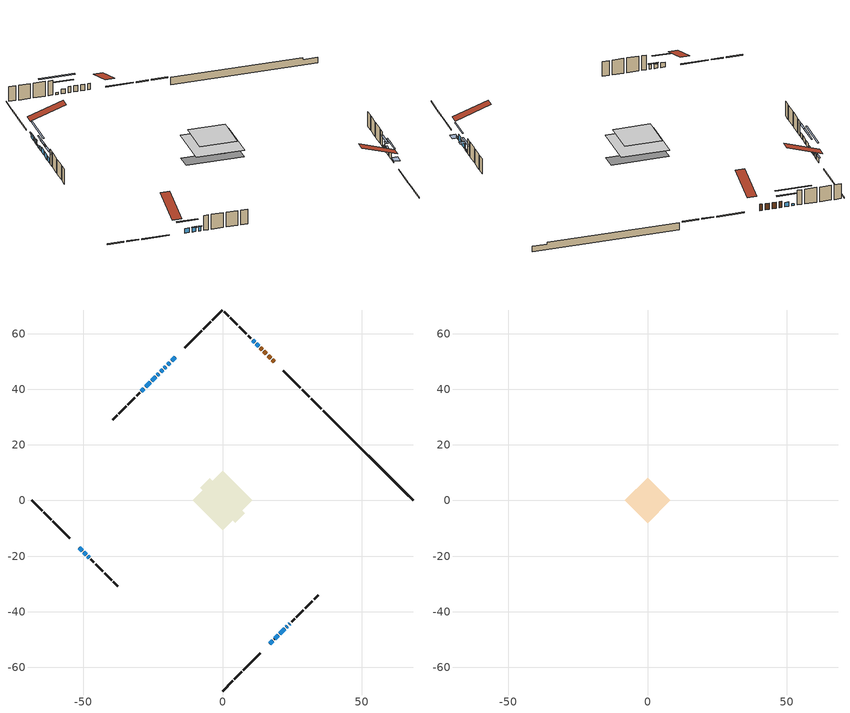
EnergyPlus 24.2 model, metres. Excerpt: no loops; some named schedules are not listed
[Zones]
conditioned space
 floor outside (Floor1 construction): -4.18,0 0,4.18 4.18,0 0,-4.18 z0.67
 floor outside (Floor2 construction): -1.52,0 0,1.52 1.52,0 0,-1.52 z0.67
 floor adiabatic (AdiabaticFloorConstruction): -10.63,0 0,10.63 10.63,0 0,-10.63 z3.11
 floor foundation (Slab1 construction): -8.08,4.66 -4.66,8.08 8.08,-4.66 4.66,-8.08 z-1.73
 wall outside (RimJoist1 construction): 0,-68.49 3.61,-64.88 / -68.49,0 -64.88,-3.61 / 0,68.49 -3.61,64.88 / 35.5,32.99 31.89,36.6 z0.67:0.97
 wall outside (RimJoist2 construction): 4.27,-64.22 6.85,-61.63 / -64.22,-4.27 -61.63,-6.85 / -4.27,64.22 -6.85,61.63 / 31.23,37.25 28.65,39.84 z0.67:0.97
 wall outside (RimJoist3 construction): 7.51,-60.98 13.57,-54.91 / -60.98,-7.51 -54.91,-13.57 / -7.51,60.98 -13.57,54.91 / 27.99,40.5 21.93,46.56 z0.67:0.97
 wall outside (AdiabaticWallConstruction 1): 18.52,49.96 17.94,50.55 / 17.28,51.21 16.47,52.02 / 15.81,52.68 14.89,53.59 / 14.24,54.25 13.65,54.84 z0.67:2.7
 wall outside (AdiabaticWallConstruction): 16.98,-51.51 18.04,-50.45 z0.67:0.9; 18.69,-49.79 20.01,-48.48 z0.67:2.75; -51.51,-16.98 -50.5,-17.98 / -24.04,44.44 -25.35,43.13 / -26.01,42.48 -27.66,40.82 / -28.32,40.17 -29.14,39.34 z0.67:2.19; -16.98,51.51 -18.29,50.2 / -18.94,49.54 -19.77,48.72 / -20.43,48.06 -20.88,47.61 / -49.85,-18.64 -49.02,-19.46 / -48.37,-20.12 -47.93,-20.55 / 12.99,55.49 12.16,56.32 z0.67:2.09; 20.66,-47.82 22.31,-46.17 z0.67:2.25; 22.97,-45.52 23.26,-45.23 z0.67:2.7; 11.51,56.98 10.9,57.59 z0.67:1.28; -21.53,46.95 -22.18,46.31 z0.67:1.33; -22.83,45.65 -23.39,45.1 z0.67:1.89; 23.91,-44.57 24.24,-44.25 z0.67:1.43
 wall outside (Wall1 construction): 24.9,-43.59 25.9,-42.59 / -47.28,-21.21 -46.27,-22.21 / -29.8,38.69 -30.8,37.68 / 10.24,58.24 9.24,59.25 z0.67:5.55
 wall outside (Wall2 construction): 26.55,-41.93 29.11,-39.37 / -45.62,-22.87 -43.06,-25.43 / -31.46,37.03 -34.02,34.47 / 8.58,59.9 6.02,62.46 z0.67:5.55
 wall outside (Wall3 construction): 29.77,-38.72 32.31,-36.18 / -42.4,-26.08 -39.87,-28.62 / -34.67,33.81 -37.21,31.28 / 5.37,63.12 2.83,65.65 z0.67:5.55
 wall outside (Wall4 construction): 32.96,-35.52 34.48,-34.01 / -39.21,-29.28 -37.69,-30.79 / -37.87,30.62 -39.38,29.1 / 2.17,66.31 0.66,67.83 z0.67:5.55
 wall foundation (FoundationWall1 construction): 36.16,32.33,-1.73 36.16,32.33,0.67 65.25,3.23,0.67 65.25,3.23,0.05 68.49,0,0.05 68.49,0,-1.73
 window (WindowConstruction 13): 16.98,-51.51 18.04,-50.45 z0.67:0.9
 window (WindowConstruction 4): 18.69,-49.79 20.01,-48.48 z0.67:2.75
 window (WindowConstruction 5): -51.51,-16.98 -50.5,-17.98 z0.67:2.19
 window (WindowConstruction 6): -16.98,51.51 -18.29,50.2 z0.67:2.09
 window (WindowConstruction 7): -18.94,49.54 -19.77,48.72 z0.67:2.09
 window (WindowConstruction 8): -20.43,48.06 -20.88,47.61 z0.67:2.09
 window (WindowConstruction 9): -49.85,-18.64 -49.02,-19.46 z0.67:2.09
 window (WindowConstruction 10): -48.36,-20.12 -47.93,-20.55 z0.67:2.09
 window (WindowConstruction 11): 12.99,55.5 12.16,56.32 z0.67:2.09
 window (WindowConstruction 12): 20.66,-47.82 22.31,-46.17 z0.67:2.25
 window (WindowConstruction 14): 22.97,-45.52 23.26,-45.23 z0.67:2.7
 window (WindowConstruction 16): 11.51,56.98 10.9,57.59 z0.67:1.28
 window (WindowConstruction 17): -21.53,46.95 -22.18,46.31 z0.67:1.33
 window (WindowConstruction 15): -22.84,45.65 -23.39,45.1 z0.67:1.89
 window (WindowConstruction): -24.04,44.44 -25.35,43.13 z0.67:2.19
 window (WindowConstruction 1): -26.01,42.48 -27.66,40.83 z0.67:2.19
 window (WindowConstruction 2): -28.32,40.17 -29.14,39.34 z0.67:2.19
 window (WindowConstruction 3): 23.92,-44.57 24.24,-44.25 z0.67:1.43
 door (Door): 18.52,49.96 17.94,50.55 z0.67:2.7
 door (Door 1): 17.28,51.21 16.47,52.02 z0.67:2.7
 door (Door 2): 15.81,52.68 14.89,53.59 z0.67:2.7
 door (Door 3): 14.24,54.25 13.65,54.84 z0.67:2.7
 ceiling adiabatic (AdiabaticFloorConstruction): 0,-10.63 10.63,0 0,10.63 -10.63,0 z3.11
attic - vented
 floor to conditioned space (Floor3 construction Reversed): -8.15,0 0,8.15 8.15,0 0,-8.15 z5.55
 roof outside (Roof1 construction): 16.32,-52.17,5.55 8.39,-44.23,9.29 6.29,-46.32,9.29 14.23,-54.26,5.55; -52.17,-16.32,5.55 -44.23,-8.39,9.29 -46.32,-6.29,9.29 -54.26,-14.23,5.55; -16.32,52.17,5.55 -8.39,44.23,9.29 -6.29,46.32,9.29 -14.23,54.26,5.55; 19.18,49.31,5.55 11.25,41.37,9.29 13.34,39.28,9.29 21.27,47.21,5.55
shading: 18.36,-50.12 16.65,-51.83 17.95,-53.13 19.66,-51.42 z1.36; 21.86,-46.63 16.84,-51.64 17.13,-51.94 22.15,-46.92 z5.37; -48.65,-19.84 -53.36,-15.12 -53.65,-15.41 -48.94,-20.13 z4.82; -18.43,50.06 -16.84,51.65 -17.13,51.94 -18.72,50.35 z2.29; -19.91,48.57 -18.8,49.68 -19.09,49.97 -20.2,48.86 z2.29; -21.02,47.47 -20.28,48.2 -20.58,48.49 -21.31,47.76 z2.29; -48.88,-19.61 -49.99,-18.5 -50.28,-18.79 -49.17,-19.9 z2.29; -47.79,-20.69 -48.51,-19.98 -48.8,-20.27 -48.08,-20.99 z2.29; 10.31,58.17 14.84,53.64 15.14,53.93 10.6,58.47 z4.71; 22.46,-46.03 20.52,-47.97 20.81,-48.26 22.75,-46.32 z2.45; 23.58,-44.9 22.64,-45.84 23.94,-47.13 24.88,-46.19 z3.16; 7.21,61.28 15.2,53.29 15.49,53.58 7.5,61.57 z6.5; -25.87,42.62 -17.84,50.65 -18.13,50.94 -26.16,42.91 z6.55; -27.21,41.28 -22.19,46.3 -22.48,46.59 -27.5,41.57 z4.82; -29.51,38.97 -24.16,44.33 -24.45,44.62 -29.81,39.26 z4.82; -31,37.49 -26.46,42.02 -26.76,42.31 -31.29,37.78 z4.82; 26.09,-42.39 22.06,-46.42 22.35,-46.71 26.38,-42.68 z4.05
[Building]
Building 1: Terrain=Suburbs
[Site:Location]
Toronto City Centre_ON: Latitude {deg}=43.63; Longitude {deg}=-79.39; Time Zone {hr}=-5; Elevation {m}=77; Keep Site Location Information=Yes
[Site:GroundTemperature:Shallow]
5.01852, 3.26908, 3.12898, 3.95918, 7.29196, 10.6092, 13.4851, 15.3069, 15.4617, 13.9799, 11.1774, 7.9619
[Site:WaterMainsTemperature]
Calculation Method=Schedule; Temperature Schedule=mains temperature schedule
[Material] Roughness=Rough; Thermal Absorptance=0.9
Name | Thickness {m} | Conductivity {W/m-K} | Density {kg/m3} | Specific Heat {J/kg-K} | Solar Absorptance | Visible Absorptance
asphalt or fiberglass shingles | 0.00635 | 0.162714 | 1121.4 | 1465.45 | 0.4 | 0.4
ceiling loosefill ins | 0.338667 | 0.0480833 | 16.02 | 1046.75 | 0.7 | 0.7
ceiling stud and cavity | 0.1397 | 1.25925 | 65.682 | 1177.47 | 0.7 | 0.7
concrete 4.0 in. | 0.1016 | 1.803125 | 2242.8 | 837.4 | 0.7 | 0.7
concrete 8.0 in. | 0.2032 | 1.803125 | 2242.8 | 837.4 | 0.7 | 0.7
door material | 0.04445 | 0.053851 | 512.64 | 1214.23 | 0.7 | 0.7
door material 1 | 0.04445 | 0.188738 | 512.64 | 1214.23 | 0.7 | 0.7
exterior vertical ins | 0.00217412 | 0.029427 | 32.04 | 1214.23 | 0.7 | 0.7
floor covering | 0.0127 | 0.0433444 | 54.468 | 1339.84 | 0.6 | 0.6
floor rigid ins; rim joist rigid ins; wall rigid ins | 0.051816 | 0.029427 | 32.04 | 1214.23 | 0.7 | 0.7
floor rigid ins 1; wall rigid ins 1 | 0.512978 | 0.029427 | 32.04 | 1214.23 | 0.7 | 0.7
floor stud and cavity | 0.1397 | 0.0964945 | 92.3553 | 1139.71 | 0.7 | 0.7
floor stud and cavity 1 | 0.1397 | 0.0998965 | 92.3553 | 1139.71 | 0.7 | 0.7
floor stud and cavity 2 | 0.1397 | 1.75129 | 37.0049 | 1207.88 | 0.7 | 0.7
furniture material conditioned space 1 | 0.1524 | 0.115458 | 640.8 | 1214.23 | 0.6 | 0.6
gypsum board | 0.0127 | 0.160291 | 801 | 837.4 | 0.6 | 0.6
gypsum board 1 | 0.0127 | 0.160291 | 801 | 837.4 | 0.7 | 0.7
osb sheathing 0.5 in. | 0.0127 | 0.115458 | 512.64 | 1214.23 | 0.7 | 0.7
osb sheathing 0.75 in. | 0.01905 | 0.115458 | 512.64 | 1214.23 | 0.7 | 0.7
osb sheathing 2.0 in. | 0.0508 | 0.115458 | 512.64 | 1214.23 | 0.7 | 0.7
rim joist stud and cavity | 0.0508 | 0.0352871 | 125.044 | 1163.47 | 0.6 | 0.6
rim joist stud and cavity 1 | 0.0508 | 0.0285762 | 125.044 | 1163.47 | 0.6 | 0.6
rim joist stud and cavity 2 | 0.0508 | 0.308293 | 125.044 | 1163.47 | 0.6 | 0.6
wall stud and cavity | 0.1397 | 0.327855 | 139.0536 | 1170.24 | 0.7 | 0.7
wall stud and cavity 1 | 0.1397 | 0.162248 | 139.0536 | 1170.24 | 0.7 | 0.7
wall stud and cavity 2 | 0.1397 | 0.16529 | 139.0536 | 1170.24 | 0.7 | 0.7
wall stud and cavity 3 | 0.1397 | 0.121128 | 139.0536 | 1170.24 | 0.7 | 0.7
wall stud and cavity 4 | 0.0889 | 0.380278 | 52.3479 | 1209.89 | 0.7 | 0.7
wall stud and cavity 5 | 0.0889 | 0.391764 | 83.0341 | 1211.67 | 0.7 | 0.7
wood siding | 0.0254 | 0.102417 | 544.68 | 1172.36 | 0.4 | 0.4
wood siding 1; wood siding 2; wood siding 3 | 0.0254 | 0.102417 | 544.68 | 1172.36 | 0.7 | 0.7
[WindowMaterial:SimpleGlazingSystem]
Name | U-Factor {W/m2-K} | Solar Heat Gain Coefficient
WindowMaterial | 2.906 | 0.64
WindowMaterial 1 | 2.927009 | 0.61
WindowMaterial 10 | 2.92587 | 0.62
WindowMaterial 11 | 3.33412 | 0.48
WindowMaterial 12 | 3.33639 | 0.45
WindowMaterial 13 | 2.96789 | 0.62
WindowMaterial 14 | 3.04284 | 0.46
WindowMaterial 15 | 3.03546 | 0.47
WindowMaterial 2 | 2.912814 | 0.67
WindowMaterial 3 | 5.12553 | 0.64
WindowMaterial 4 | 2.89351 | 0.66
WindowMaterial 5 | 2.96448 | 0.56
WindowMaterial 6 | 2.90941 | 0.64
WindowMaterial 7 | 2.929848 | 0.61
WindowMaterial 8 | 2.97754 | 0.54
WindowMaterial 9 | 2.98209 | 0.54
[Construction]
AdiabaticFloorConstruction: floor stud and cavity 2, floor rigid ins 1, osb sheathing 0.75 in., floor covering
AdiabaticWallConstruction: wood siding 2, wall rigid ins 1, wall stud and cavity 4, gypsum board
AdiabaticWallConstruction 1: wood siding 3, wall rigid ins 1, wall stud and cavity 4, gypsum board
Door; Door 2; Door 3: door material
Door 1: door material 1
Floor1 construction: floor stud and cavity, floor rigid ins, osb sheathing 0.75 in., floor covering
Floor2 construction: floor stud and cavity 1, floor rigid ins, osb sheathing 0.75 in., floor covering
Floor3 construction Reversed: gypsum board, ceiling stud and cavity, ceiling loosefill ins
FoundationWall1 construction: concrete 8.0 in., gypsum board 1
furniture construction conditioned space 1: furniture material conditioned space 1
PartitionWallConstruction: gypsum board, wall stud and cavity 5, gypsum board
RimJoist1 construction: wood siding 1, rim joist rigid ins, osb sheathing 2.0 in., rim joist stud and cavity
RimJoist2 construction: wood siding 1, rim joist rigid ins, osb sheathing 2.0 in., rim joist stud and cavity 1
RimJoist3 construction: wood siding 1, rim joist rigid ins, osb sheathing 2.0 in., rim joist stud and cavity 2
Roof1 construction: asphalt or fiberglass shingles
Slab1 construction: concrete 4.0 in.
Wall1 construction: wood siding, wall rigid ins, osb sheathing 0.5 in., wall stud and cavity, gypsum board
Wall2 construction: wood siding, wall rigid ins, osb sheathing 0.5 in., wall stud and cavity 1, gypsum board
Wall3 construction: wood siding, wall rigid ins, osb sheathing 0.5 in., wall stud and cavity 2, gypsum board
Wall4 construction: wood siding, wall rigid ins, osb sheathing 0.5 in., wall stud and cavity 3, gypsum board
WindowConstruction: WindowMaterial
WindowConstruction 1: WindowMaterial 1
WindowConstruction 10: WindowMaterial 9
WindowConstruction 11; WindowConstruction 7; WindowConstruction 9: WindowMaterial 7
WindowConstruction 12: WindowMaterial 10
WindowConstruction 13: WindowMaterial 11
WindowConstruction 14: WindowMaterial 12
WindowConstruction 15: WindowMaterial 13
WindowConstruction 16: WindowMaterial 14
WindowConstruction 17: WindowMaterial 15
WindowConstruction 2: WindowMaterial 2
WindowConstruction 3: WindowMaterial 3
WindowConstruction 4: WindowMaterial 4
WindowConstruction 5: WindowMaterial 5
WindowConstruction 6: WindowMaterial 6
WindowConstruction 8: WindowMaterial 8
[Zone] Multiplier=1; Part of Total Floor Area=Yes
Name | Volume {m3}
attic - vented | 80.6031
conditioned space | 814.4
[Space]
Name | Zone | Volume {m3}
attic - vented 1 | attic - vented | 80.6031
conditioned space 1 | conditioned space | 814.4
[ZoneInfiltration:EffectiveLeakageArea]
infil attic - vented 1: Zone or Space=attic - vented 1; Schedule=Always On Discrete; Effective Air Leakage Area {cm2}=5589.05; Stack Coefficient=0.000260114; Wind Coefficient=1.08969e-05
[ZoneMixing]
whole house fan mix: Zone or Space=attic - vented; Schedule=Always On Continuous; Design Flow Rate Calculation Method=Flow/Zone; Design Flow Rate {m3/s}=0; Source Zone or Space=conditioned space
[SurfaceProperty:ExposedFoundationPerimeter]
Slab1: Exposed Perimeter Calculation Method=TotalExposedPerimeter; Total Exposed Perimeter {m}=45.719
[InternalMass] Zone or ZoneList=conditioned space; Space or SpaceList=conditioned space 1
Name | Construction | Surface Area {m2}
furniture mass conditioned space 1 | furniture construction conditioned space 1 | 141.108
partition wall mass | PartitionWallConstruction | 352.77
[Lights]
interior lighting: Zone or ZoneList or Space or SpaceList=conditioned space 1; Schedule=interior lighting schedule; Design Level Calculation Method=LightingLevel; Lighting Level {W}=343.2; Return Air Fraction=0; Fraction Radiant=0.6; Fraction Visible=0.2; Fraction Replaceable=1
[People]
occupants: Zone or ZoneList or Space or SpaceList=conditioned space 1; Number of People Schedule=occupants schedule; Number of People Calculation Method=People; Number of People=3; Fraction Radiant=0.314171; Sensible Heat Fraction=0.56303; Activity Level Schedule=occupants activity schedule; Carbon Dioxide Generation Rate {m3/s-W}=0; Enable ASHRAE 55 Comfort Warnings=No; Mean Radiant Temperature Calculation Type=EnclosureAveraged
[ElectricEquipment] Zone or ZoneList or Space or SpaceList=conditioned space 1; Design Level Calculation Method=EquipmentLevel
Name | Schedule | Design Level {W} | Fraction Latent | Fraction Radiant | Fraction Lost
clothes dryer | clothes dryer schedule | 140.772 | 0.015 | 0.081 | 0.85
clothes washer | clothes washer schedule | 32.1985 | 0.03 | 0.162 | 0.7
cooking range | cooking range schedule | 215.147 | 0.08 | 0.432 | 0.2
dishwasher | dishwasher schedule | 66.8632 | 0.3 | 0.18 | 0.4
fridge | fridge schedule | 72.9452 | 0 | 0.6 | 0
mech vent bath fan 0 | mech vent bath fan 0 schedule | 50.2 | 0 | 0 | 1
mech vent bath fan 1 | mech vent bath fan 1 schedule | 50.2 | 0 | 0 | 1
mech vent house fan | mech vent house fan schedule | 0 | 0 | 0 | 1
mech vent house fan cfis | mech vent house fan cfis schedule | 0 | 0 | 0 | 0
mech vent range fan 0 | mech vent range fan 0 schedule | 57 | 0 | 0 | 1
misc plug loads | misc plug loads schedule | 494.7 | 0.045 | 0.513 | 0.1
whole house fan | Always On Discrete | 0 | 0 | 0 | 1
[OtherEquipment] Zone or ZoneList or Space or SpaceList=conditioned space 1; Design Level Calculation Method=EquipmentLevel
Name | Fuel Type | Schedule | Design Level {W} | Fraction Latent | Fraction Radiant | Fraction Lost
clothes dryer 1 | Electricity | clothes dryer schedule | 0 | 0.015 | 0.081 | 0.85
cooking range 1 | Electricity | cooking range schedule | 0 | 0.08 | 0.432 | 0.2
general water use latent | None | general water use schedule | 62.594 | 1 | 0 | 0
general water use sensible | None | general water use schedule | -61.6891 | 0 | 0.6 | 0
mech vent house fan latent load | None | Always On Discrete | 0 | 1 | 0 | 0
mech vent house fan sensible load | None | Always On Discrete | 0 | 0 | 0 | 0
water heater energy adjustment1 | NaturalGas | Always On Discrete | 0.01 | 0 | 0 | 1
[ZoneInfiltration:DesignFlowRate] Zone or ZoneList or Space or SpaceList=conditioned space 1; Schedule=Always On Discrete; Design Flow Rate Calculation Method=Flow/Zone; Design Flow Rate {m3/s}=0
infil flow; natural vent flow; whole house fan flow
[Foundation:Kiva]
Foundation Kiva 1: Initial Indoor Air Temperature {C}=18; Wall Height Above Grade {m}=0.669981; Wall Depth Below Slab {m}=0.2032; Custom Block Material Name 1=exterior vertical ins; Custom Block Depth 1 {m}=2.4; Custom Block X Position 1 {m}=0.2159; Custom Block Z Position 1 {m}=0
[Foundation:Kiva:Settings]
Soil Conductivity {W/m-K}=0.849921; Soil Density {kg/m3}=1842.3; Soil Specific Heat {J/kg-K}=418.7; Ground Solar Absorptivity=0.9; Ground Thermal Absorptivity=0.9; Ground Surface Roughness {m}=0.03; Far-Field Width {m}=40; Deep-Ground Boundary Condition=ZeroFlux; Deep-Ground Depth {m}=40; Minimum Cell Dimension {m}=0.2; Maximum Cell Growth Coefficient=3; Simulation Timestep=Timestep
[Exterior:Lights]
exterior lighting: Schedule=exterior lighting schedule; Design Level {W}=75.6
[Schedule:Constant]
Name | Hourly Value
Always On Continuous; mech vent house fan schedule; mech vent house fan cfis schedule; Always On Discrete | 1
occupants activity schedule | 117.228
fridge schedule | 0
[Schedule:Week:Daily]
interior lighting schedule Week Rule - Jan1-Jan27: interior lighting schedule day, interior lighting schedule day, interior lighting schedule day, interior lighting schedule day, interior lighting schedule day, interior lighting schedule day, interior lighting schedule day, interior lighting schedule default day, interior lighting schedule default day, interior lighting schedule default day, interior lighting schedule default day, interior lighting schedule default day
interior lighting schedule Week Rule - Jan28-Feb3: interior lighting schedule day, interior lighting schedule day, interior lighting schedule day, interior lighting schedule day, interior lighting schedule day 1, interior lighting schedule day 1, interior lighting schedule day 1, interior lighting schedule default day, interior lighting schedule default day, interior lighting schedule default day, interior lighting schedule default day, interior lighting schedule default day
interior lighting schedule Week Rule - Feb4-Feb24: interior lighting schedule day 1, interior lighting schedule day 1, interior lighting schedule day 1, interior lighting schedule day 1, interior lighting schedule day 1, interior lighting schedule day 1, interior lighting schedule day 1, interior lighting schedule default day, interior lighting schedule default day, interior lighting schedule default day, interior lighting schedule default day, interior lighting schedule default day
interior lighting schedule Week Rule - Feb25-Mar3: interior lighting schedule day 1, interior lighting schedule day 1, interior lighting schedule day 1, interior lighting schedule day 1, interior lighting schedule day 2, interior lighting schedule day 2, interior lighting schedule day 2, interior lighting schedule default day, interior lighting schedule default day, interior lighting schedule default day, interior lighting schedule default day, interior lighting schedule default day
interior lighting schedule Week Rule - Mar4-Mar31: interior lighting schedule day 2, interior lighting schedule day 2, interior lighting schedule day 2, interior lighting schedule day 2, interior lighting schedule day 2, interior lighting schedule day 2, interior lighting schedule day 2, interior lighting schedule default day, interior lighting schedule default day, interior lighting schedule default day, interior lighting schedule default day, interior lighting schedule default day
interior lighting schedule Week Rule - Apr1-Apr28: interior lighting schedule day 3, interior lighting schedule day 3, interior lighting schedule day 3, interior lighting schedule day 3, interior lighting schedule day 3, interior lighting schedule day 3, interior lighting schedule day 3, interior lighting schedule default day, interior lighting schedule default day, interior lighting schedule default day, interior lighting schedule default day, interior lighting schedule default day
interior lighting schedule Week Rule - Apr29-May5: interior lighting schedule day 3, interior lighting schedule day 3, interior lighting schedule day 4, interior lighting schedule day 4, interior lighting schedule day 4, interior lighting schedule day 4, interior lighting schedule day 4, interior lighting schedule default day, interior lighting schedule default day, interior lighting schedule default day, interior lighting schedule default day, interior lighting schedule default day
interior lighting schedule Week Rule - May6-May26: interior lighting schedule day 4, interior lighting schedule day 4, interior lighting schedule day 4, interior lighting schedule day 4, interior lighting schedule day 4, interior lighting schedule day 4, interior lighting schedule day 4, interior lighting schedule default day, interior lighting schedule default day, interior lighting schedule default day, interior lighting schedule default day, interior lighting schedule default day
interior lighting schedule Week Rule - May27-Jun2: interior lighting schedule day 4, interior lighting schedule day 4, interior lighting schedule day 4, interior lighting schedule day 4, interior lighting schedule day 4, interior lighting schedule day 5, interior lighting schedule day 5, interior lighting schedule default day, interior lighting schedule default day, interior lighting schedule default day, interior lighting schedule default day, interior lighting schedule default day
interior lighting schedule Week Rule - Jun3-Jun30: interior lighting schedule day 5, interior lighting schedule day 5, interior lighting schedule day 5, interior lighting schedule day 5, interior lighting schedule day 5, interior lighting schedule day 5, interior lighting schedule day 5, interior lighting schedule default day, interior lighting schedule default day, interior lighting schedule default day, interior lighting schedule default day, interior lighting schedule default day
interior lighting schedule Week Rule - Jul1-Jul28: interior lighting schedule day 6, interior lighting schedule day 6, interior lighting schedule day 6, interior lighting schedule day 6, interior lighting schedule day 6, interior lighting schedule day 6, interior lighting schedule day 6, interior lighting schedule default day, interior lighting schedule default day, interior lighting schedule default day, interior lighting schedule default day, interior lighting schedule default day
interior lighting schedule Week Rule - Jul29-Aug4: interior lighting schedule day 6, interior lighting schedule day 6, interior lighting schedule day 6, interior lighting schedule day 7, interior lighting schedule day 7, interior lighting schedule day 7, interior lighting schedule day 7, interior lighting schedule default day, interior lighting schedule default day, interior lighting schedule default day, interior lighting schedule default day, interior lighting schedule default day
interior lighting schedule Week Rule - Aug5-Aug25: interior lighting schedule day 7, interior lighting schedule day 7, interior lighting schedule day 7, interior lighting schedule day 7, interior lighting schedule day 7, interior lighting schedule day 7, interior lighting schedule day 7, interior lighting schedule default day, interior lighting schedule default day, interior lighting schedule default day, interior lighting schedule default day, interior lighting schedule default day
interior lighting schedule Week Rule - Aug26-Sep1: interior lighting schedule day 7, interior lighting schedule day 7, interior lighting schedule day 7, interior lighting schedule day 7, interior lighting schedule day 7, interior lighting schedule day 7, interior lighting schedule day 8, interior lighting schedule default day, interior lighting schedule default day, interior lighting schedule default day, interior lighting schedule default day, interior lighting schedule default day
interior lighting schedule Week Rule - Sep2-Sep29: interior lighting schedule day 8, interior lighting schedule day 8, interior lighting schedule day 8, interior lighting schedule day 8, interior lighting schedule day 8, interior lighting schedule day 8, interior lighting schedule day 8, interior lighting schedule default day, interior lighting schedule default day, interior lighting schedule default day, interior lighting schedule default day, interior lighting schedule default day
interior lighting schedule Week Rule - Sep30-Oct6: interior lighting schedule day 8, interior lighting schedule day 9, interior lighting schedule day 9, interior lighting schedule day 9, interior lighting schedule day 9, interior lighting schedule day 9, interior lighting schedule day 9, interior lighting schedule default day, interior lighting schedule default day, interior lighting schedule default day, interior lighting schedule default day, interior lighting schedule default day
interior lighting schedule Week Rule - Oct7-Oct27: interior lighting schedule day 9, interior lighting schedule day 9, interior lighting schedule day 9, interior lighting schedule day 9, interior lighting schedule day 9, interior lighting schedule day 9, interior lighting schedule day 9, interior lighting schedule default day, interior lighting schedule default day, interior lighting schedule default day, interior lighting schedule default day, interior lighting schedule default day
interior lighting schedule Week Rule - Oct28-Nov3: interior lighting schedule day 9, interior lighting schedule day 9, interior lighting schedule day 9, interior lighting schedule day 9, interior lighting schedule day 10, interior lighting schedule day 10, interior lighting schedule day 10, interior lighting schedule default day, interior lighting schedule default day, interior lighting schedule default day, interior lighting schedule default day, interior lighting schedule default day
interior lighting schedule Week Rule - Nov4-Nov24: interior lighting schedule day 10, interior lighting schedule day 10, interior lighting schedule day 10, interior lighting schedule day 10, interior lighting schedule day 10, interior lighting schedule day 10, interior lighting schedule day 10, interior lighting schedule default day, interior lighting schedule default day, interior lighting schedule default day, interior lighting schedule default day, interior lighting schedule default day
interior lighting schedule Week Rule - Nov25-Dec1: interior lighting schedule day 10, interior lighting schedule day 10, interior lighting schedule day 10, interior lighting schedule day 10, interior lighting schedule day 10, interior lighting schedule day 10, interior lighting schedule day 11, interior lighting schedule default day, interior lighting schedule default day, interior lighting schedule default day, interior lighting schedule default day, interior lighting schedule default day
interior lighting schedule Week Rule - Dec2-Dec31: interior lighting schedule day 11, interior lighting schedule day 11, interior lighting schedule day 11, interior lighting schedule day 11, interior lighting schedule day 11, interior lighting schedule day 11, interior lighting schedule day 11, interior lighting schedule default day, interior lighting schedule default day, interior lighting schedule default day, interior lighting schedule default day, interior lighting schedule default day
occupants schedule Week Rule - Jan1-Dec31: occupants schedule day, occupants schedule day, occupants schedule day, occupants schedule day, occupants schedule day, occupants schedule day, occupants schedule day, occupants schedule default day, occupants schedule default day, occupants schedule default day, occupants schedule default day, occupants schedule default day
clothes dryer schedule Week Rule - Jan1-Dec31: clothes dryer schedule day, clothes dryer schedule day, clothes dryer schedule day, clothes dryer schedule day, clothes dryer schedule day, clothes dryer schedule day, clothes dryer schedule day, clothes dryer schedule default day, clothes dryer schedule default day, clothes dryer schedule default day, clothes dryer schedule default day, clothes dryer schedule default day
clothes washer schedule Week Rule - Jan1-Dec31: clothes washer schedule day, clothes washer schedule day, clothes washer schedule day, clothes washer schedule day, clothes washer schedule day, clothes washer schedule day, clothes washer schedule day, clothes washer schedule default day, clothes washer schedule default day, clothes washer schedule default day, clothes washer schedule default day, clothes washer schedule default day
cooking range schedule Week Rule - Jan1-Dec31: cooking range schedule day, cooking range schedule day, cooking range schedule day, cooking range schedule day, cooking range schedule day, cooking range schedule day, cooking range schedule day, cooking range schedule default day, cooking range schedule default day, cooking range schedule default day, cooking range schedule default day, cooking range schedule default day
dishwasher schedule Week Rule - Jan1-Dec31: dishwasher schedule day, dishwasher schedule day, dishwasher schedule day, dishwasher schedule day, dishwasher schedule day, dishwasher schedule day, dishwasher schedule day, dishwasher schedule default day, dishwasher schedule default day, dishwasher schedule default day, dishwasher schedule default day, dishwasher schedule default day
mech vent bath fan 0 schedule Week Rule - Jan1-Dec31: mech vent bath fan 0 schedule day, mech vent bath fan 0 schedule day, mech vent bath fan 0 schedule day, mech vent bath fan 0 schedule day, mech vent bath fan 0 schedule day, mech vent bath fan 0 schedule day, mech vent bath fan 0 schedule day, mech vent bath fan 0 schedule default day, mech vent bath fan 0 schedule default day, mech vent bath fan 0 schedule default day, mech vent bath fan 0 schedule default day, mech vent bath fan 0 schedule default day
mech vent bath fan 1 schedule Week Rule - Jan1-Dec31: mech vent bath fan 1 schedule day, mech vent bath fan 1 schedule day, mech vent bath fan 1 schedule day, mech vent bath fan 1 schedule day, mech vent bath fan 1 schedule day, mech vent bath fan 1 schedule day, mech vent bath fan 1 schedule day, mech vent bath fan 1 schedule default day, mech vent bath fan 1 schedule default day, mech vent bath fan 1 schedule default day, mech vent bath fan 1 schedule default day, mech vent bath fan 1 schedule default day
mech vent range fan 0 schedule Week Rule - Jan1-Dec31: mech vent range fan 0 schedule day, mech vent range fan 0 schedule day, mech vent range fan 0 schedule day, mech vent range fan 0 schedule day, mech vent range fan 0 schedule day, mech vent range fan 0 schedule day, mech vent range fan 0 schedule day, mech vent range fan 0 schedule default day, mech vent range fan 0 schedule default day, mech vent range fan 0 schedule default day, mech vent range fan 0 schedule default day, mech vent range fan 0 schedule default day
misc plug loads schedule Week Rule - Jan1-Dec31: misc plug loads schedule day, misc plug loads schedule day, misc plug loads schedule day, misc plug loads schedule day, misc plug loads schedule day, misc plug loads schedule day, misc plug loads schedule day, misc plug loads schedule default day, misc plug loads schedule default day, misc plug loads schedule default day, misc plug loads schedule default day, misc plug loads schedule default day
general water use schedule Week Rule - Jan1-Dec31: general water use schedule day, general water use schedule day, general water use schedule day, general water use schedule day, general water use schedule day, general water use schedule day, general water use schedule day, general water use schedule default day, general water use schedule default day, general water use schedule default day, general water use schedule default day, general water use schedule default day
exterior lighting schedule Week Rule - Jan1-Jan27: exterior lighting schedule day, exterior lighting schedule day, exterior lighting schedule day, exterior lighting schedule day, exterior lighting schedule day, exterior lighting schedule day, exterior lighting schedule day, exterior lighting schedule default day, exterior lighting schedule default day, exterior lighting schedule default day, exterior lighting schedule default day, exterior lighting schedule default day
exterior lighting schedule Week Rule - Jan28-Feb3: exterior lighting schedule day, exterior lighting schedule day, exterior lighting schedule day, exterior lighting schedule day, exterior lighting schedule day 1, exterior lighting schedule day 1, exterior lighting schedule day 1, exterior lighting schedule default day, exterior lighting schedule default day, exterior lighting schedule default day, exterior lighting schedule default day, exterior lighting schedule default day
exterior lighting schedule Week Rule - Feb4-Feb24: exterior lighting schedule day 1, exterior lighting schedule day 1, exterior lighting schedule day 1, exterior lighting schedule day 1, exterior lighting schedule day 1, exterior lighting schedule day 1, exterior lighting schedule day 1, exterior lighting schedule default day, exterior lighting schedule default day, exterior lighting schedule default day, exterior lighting schedule default day, exterior lighting schedule default day
exterior lighting schedule Week Rule - Feb25-Mar3: exterior lighting schedule day 1, exterior lighting schedule day 1, exterior lighting schedule day 1, exterior lighting schedule day 1, exterior lighting schedule day 2, exterior lighting schedule day 2, exterior lighting schedule day 2, exterior lighting schedule default day, exterior lighting schedule default day, exterior lighting schedule default day, exterior lighting schedule default day, exterior lighting schedule default day
exterior lighting schedule Week Rule - Mar4-Mar31: exterior lighting schedule day 2, exterior lighting schedule day 2, exterior lighting schedule day 2, exterior lighting schedule day 2, exterior lighting schedule day 2, exterior lighting schedule day 2, exterior lighting schedule day 2, exterior lighting schedule default day, exterior lighting schedule default day, exterior lighting schedule default day, exterior lighting schedule default day, exterior lighting schedule default day
[Schedule:Year]
interior lighting schedule: interior lighting schedule Week Rule - Jan1-Jan27, 1, 1, 1, 27, interior lighting schedule Week Rule - Jan28-Feb3, 1, 28, 2, 3, interior lighting schedule Week Rule - Feb4-Feb24, 2, 4, 2, 24, interior lighting schedule Week Rule - Feb25-Mar3, 2, 25, 3, 3, interior lighting schedule Week Rule - Mar4-Mar31, 3, 4, 3, 31, interior lighting schedule Week Rule - Apr1-Apr28, 4, 1, 4, 28, interior lighting schedule Week Rule - Apr29-May5, 4, 29, 5, 5, interior lighting schedule Week Rule - May6-May26, 5, 6, 5, 26, interior lighting schedule Week Rule - May27-Jun2, 5, 27, 6, 2, interior lighting schedule Week Rule - Jun3-Jun30, 6, 3, 6, 30, interior lighting schedule Week Rule - Jul1-Jul28, 7, 1, 7, 28, interior lighting schedule Week Rule - Jul29-Aug4, 7, 29, 8, 4, interior lighting schedule Week Rule - Aug5-Aug25, 8, 5, 8, 25, interior lighting schedule Week Rule - Aug26-Sep1, 8, 26, 9, 1, interior lighting schedule Week Rule - Sep2-Sep29, 9, 2, 9, 29, interior lighting schedule Week Rule - Sep30-Oct6, 9, 30, 10, 6, interior lighting schedule Week Rule - Oct7-Oct27, 10, 7, 10, 27, interior lighting schedule Week Rule - Oct28-Nov3, 10, 28, 11, 3, interior lighting schedule Week Rule - Nov4-Nov24, 11, 4, 11, 24, interior lighting schedule Week Rule - Nov25-Dec1, 11, 25, 12, 1, interior lighting schedule Week Rule - Dec2-Dec31, 12, 2, 12, 31
occupants schedule: occupants schedule Week Rule - Jan1-Dec31, 1, 1, 12, 31
clothes dryer schedule: clothes dryer schedule Week Rule - Jan1-Dec31, 1, 1, 12, 31
clothes washer schedule: clothes washer schedule Week Rule - Jan1-Dec31, 1, 1, 12, 31
cooking range schedule: cooking range schedule Week Rule - Jan1-Dec31, 1, 1, 12, 31
dishwasher schedule: dishwasher schedule Week Rule - Jan1-Dec31, 1, 1, 12, 31
mech vent bath fan 0 schedule: mech vent bath fan 0 schedule Week Rule - Jan1-Dec31, 1, 1, 12, 31
mech vent bath fan 1 schedule: mech vent bath fan 1 schedule Week Rule - Jan1-Dec31, 1, 1, 12, 31
mech vent range fan 0 schedule: mech vent range fan 0 schedule Week Rule - Jan1-Dec31, 1, 1, 12, 31
misc plug loads schedule: misc plug loads schedule Week Rule - Jan1-Dec31, 1, 1, 12, 31
general water use schedule: general water use schedule Week Rule - Jan1-Dec31, 1, 1, 12, 31
exterior lighting schedule: exterior lighting schedule Week Rule - Jan1-Jan27, 1, 1, 1, 27, exterior lighting schedule Week Rule - Jan28-Feb3, 1, 28, 2, 3, exterior lighting schedule Week Rule - Feb4-Feb24, 2, 4, 2, 24, exterior lighting schedule Week Rule - Feb25-Mar3, 2, 25, 3, 3, exterior lighting schedule Week Rule - Mar4-Mar31, 3, 4, 3, 31, exterior lighting schedule Week Rule - Apr1-Apr28, 4, 1, 4, 28, exterior lighting schedule Week Rule - Apr29-May5, 4, 29, 5, 5, exterior lighting schedule Week Rule - May6-May26, 5, 6, 5, 26, exterior lighting schedule Week Rule - May27-Jun2, 5, 27, 6, 2, exterior lighting schedule Week Rule - Jun3-Jun30, 6, 3, 6, 30, exterior lighting schedule Week Rule - Jul1-Jul28, 7, 1, 7, 28, exterior lighting schedule Week Rule - Jul29-Aug4, 7, 29, 8, 4, exterior lighting schedule Week Rule - Aug5-Aug25, 8, 5, 8, 25, exterior lighting schedule Week Rule - Aug26-Sep1, 8, 26, 9, 1, exterior lighting schedule Week Rule - Sep2-Sep29, 9, 2, 9, 29, exterior lighting schedule Week Rule - Sep30-Oct6, 9, 30, 10, 6, exterior lighting schedule Week Rule - Oct7-Oct27, 10, 7, 10, 27, exterior lighting schedule Week Rule - Oct28-Nov3, 10, 28, 11, 3, exterior lighting schedule Week Rule - Nov4-Nov24, 11, 4, 11, 24, exterior lighting schedule Week Rule - Nov25-Dec1, 11, 25, 12, 1, exterior lighting schedule Week Rule - Dec2-Dec31, 12, 2, 12, 31
[Schedule:Compact]
mains temperature schedule: Through: 01/01, For: AllDays, Until: 24:00, 8.80333, Through: 01/02, For: AllDays, Until: 24:00, 8.74333, Through: 01/03, For: AllDays, Until: 24:00, 8.68389, Through: 01/04, For: AllDays, Until: 24:00, 8.62611, Through: 01/05, For: AllDays, Until: 24:00, 8.56944, Through: 01/06, For: AllDays, Until: 24:00, 8.51389, Through: 01/07, For: AllDays, Until: 24:00, 8.45944, Through: 01/08, For: AllDays, Until: 24:00, 8.40611, Through: 01/09, For: AllDays, Until: 24:00, 8.35389, Through: 01/10, For: AllDays, Until: 24:00, 8.30278, Through: 01/11, For: AllDays, Until: 24:00, 8.25333, Through: 01/12, For: AllDays, Until: 24:00, 8.205, Through: 01/13, For: AllDays, Until: 24:00, 8.15778, Through: 01/14, For: AllDays, Until: 24:00, 8.11222, Through: 01/15, For: AllDays, Until: 24:00, 8.06778, Through: 01/16, For: AllDays, Until: 24:00, 8.02444, Through: 01/17, For: AllDays, Until: 24:00, 7.98222, Through: 01/18, For: AllDays, Until: 24:00, 7.94167, Through: 01/19, For: AllDays, Until: 24:00, 7.90222, Through: 01/20, For: AllDays, Until: 24:00, 7.86444, Through: 01/21, For: AllDays, Until: 24:00, 7.82778, Through: 01/22, For: AllDays, Until: 24:00, 7.79278, Through: 01/23, For: AllDays, Until: 24:00, 7.75889, Through: 01/24, For: AllDays, Until: 24:00, 7.72667, Through: 01/25, For: AllDays, Until: 24:00, 7.69556, Through: 01/26, For: AllDays, Until: 24:00, 7.66611, Through: 01/27, For: AllDays, Until: 24:00, 7.63778, Through: 01/28, For: AllDays, Until: 24:00, 7.61111, Through: 01/29, For: AllDays, Until: 24:00, 7.58556, Through: 01/30, For: AllDays, Until: 24:00, 7.56167, Through: 01/31, For: AllDays, Until: 24:00, 7.53944, Through: 02/01, For: AllDays, Until: 24:00, 7.51833, Through: 02/02, For: AllDays, Until: 24:00, 7.49889, Through: 02/03, For: AllDays, Until: 24:00, 7.48111, Through: 02/04, For: AllDays, Until: 24:00, 7.46444, Through: 02/05, For: AllDays, Until: 24:00, 7.44944, Through: 02/06, For: AllDays, Until: 24:00, 7.43556, Through: 02/07, For: AllDays, Until: 24:00, 7.42333, Through: 02/08, For: AllDays, Until: 24:00, 7.41278, Through: 02/09, For: AllDays, Until: 24:00, 7.40389, Through: 02/10, For: AllDays, Until: 24:00, 7.39611, Through: 02/11, For: AllDays, Until: 24:00, 7.39, Through: 02/12, For: AllDays, Until: 24:00, 7.38556, Through: 02/13, For: AllDays, Until: 24:00, 7.38222, Through: 02/14, For: AllDays, Until: 24:00, 7.38056, Through: 02/15, For: AllDays, Until: 24:00, 7.38056, Through: 02/16, For: AllDays, Until: 24:00, 7.38222, Through: 02/17, For: AllDays, Until: 24:00, 7.385, Through: 02/18, For: AllDays, Until: 24:00, 7.38944, Through: 02/19, For: AllDays, Until: 24:00, 7.395, Through: 02/20, For: AllDays, Until: 24:00, 7.40278, Through: 02/21, For: AllDays, Until: 24:00, 7.41167, Through: 02/22, For: AllDays, Until: 24:00, 7.42222, Through: 02/23, For: AllDays, Until: 24:00, 7.43389, Through: 02/24, For: AllDays, Until: 24:00, 7.44722, Through: 02/25, For: AllDays, Until: 24:00, 7.46222, Through: 02/26, For: AllDays, Until: 24:00, 7.47833, Through: 02/27, For: AllDays, Until: 24:00, 7.49611, Through: 02/28, For: AllDays, Until: 24:00, 7.51556, Through: 03/01, For: AllDays, Until: 24:00, 7.53667, Through: 03/02, For: AllDays, Until: 24:00, 7.55889, Through: 03/03, For: AllDays, Until: 24:00, 7.58222, Through: 03/04, For: AllDays, Until: 24:00, 7.60722, Through: 03/05, For: AllDays, Until: 24:00, 7.63389, Through: 03/06, For: AllDays, Until: 24:00, 7.66222, Through: 03/07, For: AllDays, Until: 24:00, 7.69111, Through: 03/08, For: AllDays, Until: 24:00, 7.72222, Through: 03/09, For: AllDays, Until: 24:00, 7.75444, Through: 03/10, For: AllDays, Until: 24:00, 7.78778, Through: 03/11, For: AllDays, Until: 24:00, 7.82278, Through: 03/12, For: AllDays, Until: 24:00, 7.85944, Through: 03/13, For: AllDays, Until: 24:00, 7.89722, Through: 03/14, For: AllDays, Until: 24:00, 7.93611, Through: 03/15, For: AllDays, Until: 24:00, 7.97667, Through: 03/16, For: AllDays, Until: 24:00, 8.01833, Through: 03/17, For: AllDays, Until: 24:00, 8.06167, Through: 03/18, For: AllDays, Until: 24:00, 8.10611, Through: 03/19, For: AllDays, Until: 24:00, 8.15167, Through: 03/20, For: AllDays, Until: 24:00, 8.19833, Through: 03/21, For: AllDays, Until: 24:00, 8.24667, Through: 03/22, For: AllDays, Until: 24:00, 8.29611, Through: 03/23, For: AllDays, Until: 24:00, 8.34667, Through: 03/24, For: AllDays, Until: 24:00, 8.39889, Through: 03/25, For: AllDays, Until: 24:00, 8.45167, Through: 03/26, For: AllDays, Until: 24:00, 8.50611, Through: 03/27, For: AllDays, Until: 24:00, 8.56167, Through: 03/28, For: AllDays, Until: 24:00, 8.61833, Through: 03/29, For: AllDays, Until: 24:00, 8.67611, Through: 03/30, For: AllDays, Until: 24:00, 8.735, Through: 03/31, For: AllDays, Until: 24:00, 8.795, Through: 04/01, For: AllDays, Until: 24:00, 8.85611, Through: 04/02, For: AllDays, Until: 24:00, 8.91833, Through: 04/03, For: AllDays, Until: 24:00, 8.98167, Through: 04/04, For: AllDays, Until: 24:00, 9.04556, Through: 04/05, For: AllDays, Until: 24:00, 9.11111, Through: 04/06, For: AllDays, Until: 24:00, 9.17722, Through: 04/07, For: AllDays, Until: 24:00, 9.24444, Through: 04/08, For: AllDays, Until: 24:00, 9.31222, Through: 04/09, For: AllDays, Until: 24:00, 9.38167, Through: 04/10, For: AllDays, Until: 24:00, 9.45167, Through: 04/11, For: AllDays, Until: 24:00, 9.52222, Through: 04/12, For: AllDays, Until: 24:00, 9.59444, Through: 04/13, For: AllDays, Until: 24:00, 9.66667, Through: 04/14, For: AllDays, Until: 24:00, 9.74, Through: 04/15, For: AllDays, Until: 24:00, 9.81444, Through: 04/16, For: AllDays, Until: 24:00, 9.88944, Through: 04/17, For: AllDays, Until: 24:00, 9.96556, Through: 04/18, For: AllDays, Until: 24:00, 10.0417, Through: 04/19, For: AllDays, Until: 24:00, 10.1189, Through: 04/20, For: AllDays, Until: 24:00, 10.1972, Through: 04/21, For: AllDays, Until: 24:00, 10.2756, Through: 04/22, For: AllDays, Until: 24:00, 10.355, Through: 04/23, For: AllDays, Until: 24:00, 10.435, Through: 04/24, For: AllDays, Until: 24:00, 10.515, Through: 04/25, For: AllDays, Until: 24:00, 10.5961, Through: 04/26, For: AllDays, Until: 24:00, 10.6778, Through: 04/27, For: AllDays, Until: 24:00, 10.76, Through: 04/28, For: AllDays, Until: 24:00, 10.8428, Through: 04/29, For: AllDays, Until: 24:00, 10.9261, Through: 04/30, For: AllDays, Until: 24:00, 11.0094, Through: 05/01, For: AllDays, Until: 24:00, 11.0933, Through: 05/02, For: AllDays, Until: 24:00, 11.1778, Through: 05/03, For: AllDays, Until: 24:00, 11.2628, Through: 05/04, For: AllDays, Until: 24:00, 11.3478, Through: 05/05, For: AllDays, Until: 24:00, 11.4333, Through: 05/06, For: AllDays, Until: 24:00, 11.5189, Through: 05/07, For: AllDays, Until: 24:00, 11.605, Through: 05/08, For: AllDays, Until: 24:00, 11.6917, Through: 05/09, For: AllDays, Until: 24:00, 11.7778, Through: 05/10, For: AllDays, Until: 24:00, 11.865, Through: 05/11, For: AllDays, Until: 24:00, 11.9517, Through: 05/12, For: AllDays, Until: 24:00, 12.0389, Through: 05/13, For: AllDays, Until: 24:00, 12.1261, Through: 05/14, For: AllDays, Until: 24:00, 12.2133, Through: 05/15, For: AllDays, Until: 24:00, 12.3006, Through: 05/16, For: AllDays, Until: 24:00, 12.3883, Through: 05/17, For: AllDays, Until: 24:00, 12.4756, Through: 05/18, For: AllDays, Until: 24:00, 12.5628, Through: 05/19, For: AllDays, Until: 24:00, 12.6506, Through: 05/20, For: AllDays, Until: 24:00, 12.7378, Through: 05/21, For: AllDays, Until: 24:00, 12.825, Through: 05/22, For: AllDays, Until: 24:00, 12.9122, Through: 05/23, For: AllDays, Until: 24:00, 12.9994, Through: 05/24, For: AllDays, Until: 24:00, 13.0861, Through: 05/25, For: AllDays, Until: 24:00, 13.1728, Through: 05/26, For: AllDays, Until: 24:00, 13.2594, Through: 05/27, For: AllDays, Until: 24:00, 13.3456, Through: 05/28, For: AllDays, Until: 24:00, 13.4317, Through: 05/29, For: AllDays, Until: 24:00, 13.5172, Through: 05/30, For: AllDays, Until: 24:00, 13.6028, Through: 05/31, For: AllDays, Until: 24:00, 13.6878, Through: 06/01, For: AllDays, Until: 24:00, 13.7722, Through: 06/02, For: AllDays, Until: 24:00, 13.8567, Through: 06/03, For: AllDays, Until: 24:00, 13.9406, Through: 06/04, For: AllDays, Until: 24:00, 14.0239, Through: 06/05, For: AllDays, Until: 24:00, 14.1067, Through: 06/06, For: AllDays, Until: 24:00, 14.1894, Through: 06/07, For: AllDays, Until: 24:00, 14.2711, Through: 06/08, For: AllDays, Until: 24:00, 14.3528, Through: 06/09, For: AllDays, Until: 24:00, 14.4339, Through: 06/10, For: AllDays, Until: 24:00, 14.5139, Through: 06/11, For: AllDays, Until: 24:00, 14.5939, Through: 06/12, For: AllDays, Until: 24:00, 14.6728, Through: 06/13, For: AllDays, Until: 24:00, 14.7511, Through: 06/14, For: AllDays, Until: 24:00, 14.8289, Through: 06/15, For: AllDays, Until: 24:00, 14.9061, Through: 06/16, For: AllDays, Until: 24:00, 14.9822, Through: 06/17, For: AllDays, Until: 24:00, 15.0578, Through: 06/18, For: AllDays, Until: 24:00, 15.1328, Through: 06/19, For: AllDays, Until: 24:00, 15.2067, Through: 06/20, For: AllDays, Until: 24:00, 15.28, Through: 06/21, For: AllDays, Until: 24:00, 15.3522, Through: 06/22, For: AllDays, Until: 24:00, 15.4239, Through: 06/23, For: AllDays, Until: 24:00, 15.4944, Through: 06/24, For: AllDays, Until: 24:00, 15.5639, Through: 06/25, For: AllDays, Until: 24:00, 15.6328, Through: 06/26, For: AllDays, Until: 24:00, 15.7006, Through: 06/27, For: AllDays, Until: 24:00, 15.7678, Through: 06/28, For: AllDays, Until: 24:00, 15.8333, Through: 06/29, For: AllDays, Until: 24:00, 15.8983, Through: 06/30, For: AllDays, Until: 24:00, 15.9622, Through: 07/01, For: AllDays, Until: 24:00, 16.025, Through: 07/02, For: AllDays, Until: 24:00, 16.0872, Through: 07/03, For: AllDays, Until: 24:00, 16.1478, Through: 07/04, For: AllDays, Until: 24:00, 16.2072, Through: 07/05, For: AllDays, Until: 24:00, 16.2661, Through: 07/06, For: AllDays, Until: 24:00, 16.3233, Through: 07/07, For: AllDays, Until: 24:00, 16.3794, Through: 07/08, For: AllDays, Until: 24:00, 16.435, Through: 07/09, For: AllDays, Until: 24:00, 16.4889, Through: 07/10, For: AllDays, Until: 24:00, 16.5417, Through: 07/11, For: AllDays, Until: 24:00, 16.5928, Through: 07/12, For: AllDays, Until: 24:00, 16.6433, Through: 07/13, For: AllDays, Until: 24:00, 16.6922, Through: 07/14, For: AllDays, Until: 24:00, 16.74, Through: 07/15, For: AllDays, Until: 24:00, 16.7867, Through: 07/16, For: AllDays, Until: 24:00, 16.8322, Through: 07/17, For: AllDays, Until: 24:00, 16.8761, Through: 07/18, For: AllDays, Until: 24:00, 16.9189, Through: 07/19, For: AllDays, Until: 24:00, 16.96, Through: 07/20, For: AllDays, Until: 24:00, 17, Through: 07/21, For: AllDays, Until: 24:00, 17.0389, Through: 07/22, For: AllDays, Until: 24:00, 17.0761, Through: 07/23, For: AllDays, Until: 24:00, 17.1122, Through: 07/24, For: AllDays, Until: 24:00, 17.1467, Through: 07/25, For: AllDays, Until: 24:00, 17.18, Through: 07/26, For: AllDays, Until: 24:00, 17.2117, Through: 07/27, For: AllDays, Until: 24:00, 17.2422, Through: 07/28, For: AllDays, Until: 24:00, 17.2711, Through: 07/29, For: AllDays, Until: 24:00, 17.2983, Through: 07/30, For: AllDays, Until: 24:00, 17.3244, Through: 07/31, For: AllDays, Until: 24:00, 17.3494, Through: 08/01, For: AllDays, Until: 24:00, 17.3728, Through: 08/02, For: AllDays, Until: 24:00, 17.3944, Through: 08/03, For: AllDays, Until: 24:00, 17.4144, Through: 08/04, For: AllDays, Until: 24:00, 17.4333, Through: 08/05, For: AllDays, Until: 24:00, 17.4506, Through: 08/06, For: AllDays, Until: 24:00, 17.4667, Through: 08/07, For: AllDays, Until: 24:00, 17.4811, Through: 08/08, For: AllDays, Until: 24:00, 17.4939, Through: 08/09, For: AllDays, Until: 24:00, 17.5056, Through: 08/10, For: AllDays, Until: 24:00, 17.5156, Through: 08/11, For: AllDays, Until: 24:00, 17.5239, Through: 08/12, For: AllDays, Until: 24:00, 17.5311, Through: 08/13, For: AllDays, Until: 24:00, 17.5361, Through: 08/14, For: AllDays, Until: 24:00, 17.54, Through: 08/15, For: AllDays, Until: 24:00, 17.5428, Through: 08/16, For: AllDays, Until: 24:00, 17.5439, Through: 08/17, For: AllDays, Until: 24:00, 17.5433, Through: 08/18, For: AllDays, Until: 24:00, 17.5411, Through: 08/19, For: AllDays, Until: 24:00, 17.5372, Through: 08/20, For: AllDays, Until: 24:00, 17.5322, Through: 08/21, For: AllDays, Until: 24:00, 17.5256, Through: 08/22, For: AllDays, Until: 24:00, 17.5178, Through: 08/23, For: AllDays, Until: 24:00, 17.5083, Through: 08/24, For: AllDays, Until: 24:00, 17.4972, Through: 08/25, For: AllDays, Until: 24:00, 17.4844, Through: 08/26, For: AllDays, Until: 24:00, 17.4706, Through: 08/27, For: AllDays, Until: 24:00, 17.455, Through: 08/28, For: AllDays, Until: 24:00, 17.4378, Through: 08/29, For: AllDays, Until: 24:00, 17.4194, Through: 08/30, For: AllDays, Until: 24:00, 17.3994, Through: 08/31, For: AllDays, Until: 24:00, 17.3778, Through: 09/01, For: AllDays, Until: 24:00, 17.355, Through: 09/02, For: AllDays, Until: 24:00, 17.3311, Through: 09/03, For: AllDays, Until: 24:00, 17.305, Through: 09/04, For: AllDays, Until: 24:00, 17.2778, Through: 09/05, For: AllDays, Until: 24:00, 17.2494, Through: 09/06, For: AllDays, Until: 24:00, 17.2194, Through: 09/07, For: AllDays, Until: 24:00, 17.1878, Through: 09/08, For: AllDays, Until: 24:00, 17.155, Through: 09/09, For: AllDays, Until: 24:00, 17.1206, Through: 09/10, For: AllDays, Until: 24:00, 17.085, Through: 09/11, For: AllDays, Until: 24:00, 17.0483, Through: 09/12, For: AllDays, Until: 24:00, 17.01, Through: 09/13, For: AllDays, Until: 24:00, 16.97, Through: 09/14, For: AllDays, Until: 24:00, 16.9289, Through: 09/15, For: AllDays, Until: 24:00, 16.8867, Through: 09/16, For: AllDays, Until: 24:00, 16.8428, Through: 09/17, For: AllDays, Until: 24:00, 16.7983, Through: 09/18, For: AllDays, Until: 24:00, 16.7517, Through: 09/19, For: AllDays, Until: 24:00, 16.7044, Through: 09/20, For: AllDays, Until: 24:00, 16.6556, Through: 09/21, For: AllDays, Until: 24:00, 16.6056, Through: 09/22, For: AllDays, Until: 24:00, 16.5544, Through: 09/23, For: AllDays, Until: 24:00, 16.5017, Through: 09/24, For: AllDays, Until: 24:00, 16.4483, Through: 09/25, For: AllDays, Until: 24:00, 16.3933, Through: 09/26, For: AllDays, Until: 24:00, 16.3372, Through: 09/27, For: AllDays, Until: 24:00, 16.2806, Through: 09/28, For: AllDays, Until: 24:00, 16.2222, Through: 09/29, For: AllDays, Until: 24:00, 16.1628, Through: 09/30, For: AllDays, Until: 24:00, 16.1022, Through: 10/01, For: AllDays, Until: 24:00, 16.0406, Through: 10/02, For: AllDays, Until: 24:00, 15.9778, Through: 10/03, For: AllDays, Until: 24:00, 15.9144, Through: 10/04, For: AllDays, Until: 24:00, 15.8494, Through: 10/05, For: AllDays, Until: 24:00, 15.7839, Through: 10/06, For: AllDays, Until: 24:00, 15.7172, Through: 10/07, For: AllDays, Until: 24:00, 15.6494, Through: 10/08, For: AllDays, Until: 24:00, 15.5811, Through: 10/09, For: AllDays, Until: 24:00, 15.5117, Through: 10/10, For: AllDays, Until: 24:00, 15.4411, Through: 10/11, For: AllDays, Until: 24:00, 15.37, Through: 10/12, For: AllDays, Until: 24:00, 15.2978, Through: 10/13, For: AllDays, Until: 24:00, 15.225, Through: 10/14, For: AllDays, Until: 24:00, 15.1511, Through: 10/15, For: AllDays, Until: 24:00, 15.0767, Through: 10/16, For: AllDays, Until: 24:00, 15.0011, Through: 10/17, For: AllDays, Until: 24:00, 14.925, Through: 10/18, For: AllDays, Until: 24:00, 14.8483, Through: 10/19, For: AllDays, Until: 24:00, 14.7706, Through: 10/20, For: AllDays, Until: 24:00, 14.6922, Through: 10/21, For: AllDays, Until: 24:00, 14.6133, Through: 10/22, For: AllDays, Until: 24:00, 14.5339, Through: 10/23, For: AllDays, Until: 24:00, 14.4539, Through: 10/24, For: AllDays, Until: 24:00, 14.3728, Through: 10/25, For: AllDays, Until: 24:00, 14.2917, Through: 10/26, For: AllDays, Until: 24:00, 14.21, Through: 10/27, For: AllDays, Until: 24:00, 14.1272, Through: 10/28, For: AllDays, Until: 24:00, 14.0444, Through: 10/29, For: AllDays, Until: 24:00, 13.9611, Through: 10/30, For: AllDays, Until: 24:00, 13.8772, Through: 10/31, For: AllDays, Until: 24:00, 13.7933, Through: 11/01, For: AllDays, Until: 24:00, 13.7089, Through: 11/02, For: AllDays, Until: 24:00, 13.6239, Through: 11/03, For: AllDays, Until: 24:00, 13.5383, Through: 11/04, For: AllDays, Until: 24:00, 13.4528, Through: 11/05, For: AllDays, Until: 24:00, 13.3667, Through: 11/06, For: AllDays, Until: 24:00, 13.2806, Through: 11/07, For: AllDays, Until: 24:00, 13.1944, Through: 11/08, For: AllDays, Until: 24:00, 13.1078, Through: 11/09, For: AllDays, Until: 24:00, 13.0206, Through: 11/10, For: AllDays, Until: 24:00, 12.9339, Through: 11/11, For: AllDays, Until: 24:00, 12.8467, Through: 11/12, For: AllDays, Until: 24:00, 12.7594, Through: 11/13, For: AllDays, Until: 24:00, 12.6722, Through: 11/14, For: AllDays, Until: 24:00, 12.5844, Through: 11/15, For: AllDays, Until: 24:00, 12.4972, Through: 11/16, For: AllDays, Until: 24:00, 12.41, Through: 11/17, For: AllDays, Until: 24:00, 12.3222, Through: 11/18, For: AllDays, Until: 24:00, 12.235, Through: 11/19, For: AllDays, Until: 24:00, 12.1478, Through: 11/20, For: AllDays, Until: 24:00, 12.0606, Through: 11/21, For: AllDays, Until: 24:00, 11.9733, Through: 11/22, For: AllDays, Until: 24:00, 11.8861, Through: 11/23, For: AllDays, Until: 24:00, 11.7994, Through: 11/24, For: AllDays, Until: 24:00, 11.7128, Through: 11/25, For: AllDays, Until: 24:00, 11.6267, Through: 11/26, For: AllDays, Until: 24:00, 11.5406, Through: 11/27, For: AllDays, Until: 24:00, 11.4544, Through: 11/28, For: AllDays, Until: 24:00, 11.3689, Through: 11/29, For: AllDays, Until: 24:00, 11.2839, Through: 11/30, For: AllDays, Until: 24:00, 11.1989, Through: 12/01, For: AllDays, Until: 24:00, 11.1144, Through: 12/02, For: AllDays, Until: 24:00, 11.03, Through: 12/03, For: AllDays, Until: 24:00, 10.9467, Through: 12/04, For: AllDays, Until: 24:00, 10.8633, Through: 12/05, For: AllDays, Until: 24:00, 10.7806, Through: 12/06, For: AllDays, Until: 24:00, 10.6983, Through: 12/07, For: AllDays, Until: 24:00, 10.6167, Through: 12/08, For: AllDays, Until: 24:00, 10.5356, Through: 12/09, For: AllDays, Until: 24:00, 10.4544, Through: 12/10, For: AllDays, Until: 24:00, 10.3744, Through: 12/11, For: AllDays, Until: 24:00, 10.295, Through: 12/12, For: AllDays, Until: 24:00, 10.2167, Through: 12/13, For: AllDays, Until: 24:00, 10.1383, Through: 12/14, For: AllDays, Until: 24:00, 10.0611, Through: 12/15, For: AllDays, Until: 24:00, 9.98444, Through: 12/16, For: AllDays, Until: 24:00, 9.90833, Through: 12/17, For: AllDays, Until: 24:00, 9.83278, Through: 12/18, For: AllDays, Until: 24:00, 9.75833, Through: 12/19, For: AllDays, Until: 24:00, 9.685, Through: 12/20, For: AllDays, Until: 24:00, 9.61222, Through: 12/21, For: AllDays, Until: 24:00, 9.54, Through: 12/22, For: AllDays, Until: 24:00, 9.46889, Through: 12/23, For: AllDays, Until: 24:00, 9.39889, Through: 12/24, For: AllDays, Until: 24:00, 9.32944, Through: 12/25, For: AllDays, Until: 24:00, 9.26111, Through: 12/26, For: AllDays, Until: 24:00, 9.19389, Through: 12/27, For: AllDays, Until: 24:00, 9.12722, Through: 12/28, For: AllDays, Until: 24:00, 9.06167, Through: 12/29, For: AllDays, Until: 24:00, 8.99722, Through: 12/30, For: AllDays, Until: 24:00, 8.93389, Through: 12/31, For: AllDays, Until: 24:00, 8.87111
